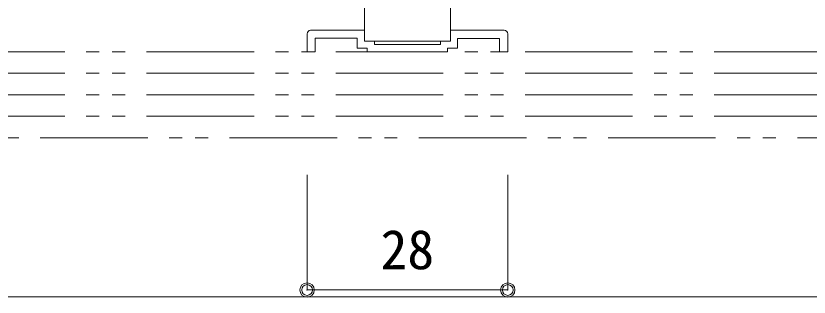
# Model space of a CAD drawing. Units: millimetres on the paper, enlarged 5 times, with parts at other scales. Extents: x -992 to 1008, y -685 to 700.
# Drawn here: x -222.6 to -38.2, y -26.3 to 39.2 of the extents above; entities that cross this region are included whole.
import ezdxf
from ezdxf.enums import TextEntityAlignment as Align

# ---------------------------------------------------------------- set-up
doc = ezdxf.new("R2010")
doc.units = ezdxf.units.MM
doc.header["$LTSCALE"] = 5
doc.header["$PDMODE"] = 32
doc.header["$PDSIZE"] = 2.5
doc.linetypes.add('DOUBLE_CHAIN1', pattern=[8.8, 5, -1, 0.6, -0.6, 0.6, -1])
for name, color, linetype, lineweight in [('1-0_H-SYM', 7, 'Continuous', 20), ('1-1_0', 7, 'Continuous', 20), ('2-0_18', 7, 'Continuous', 18)]:
    doc.layers.add(name, color=color, linetype=linetype, lineweight=lineweight)
doc.styles.add('ＭＳ ゴシック', font='')
doc.styles.get('ＭＳ ゴシック').set_extended_font_data('MS Gothic')

msp = doc.modelspace()

# ---------------------------------------------------------------- linework, layer by layer
at = {"layer": '1-0_H-SYM'}
msp.add_lwpolyline([(197.5, -26.25), (-967.5, -26.25), (-967.5, 675)], dxfattribs=at)
at = {"layer": '1-1_0'}
msp.add_lwpolyline([(197.5, -26.25), (-967.5, -26.25), (-967.5, 675)], dxfattribs=at)
at = {"layer": '2-0_18'}
for p, q in [((-141.57, 44.961), (-141.57, 33.294)), ((-121.57, 44.961), (-121.57, 33.294)), ((-154.07, 35.794), (-141.57, 35.794)), ((-109.07, 35.794), (-121.57, 35.794)), ((-154.903, 34.961), (-154.903, 30.794)), ((-141.57, 33.294), (-121.57, 33.294)), ((-139.237, 33.294), (-139.237, 32.461)), ((-119.903, 33.897), (-110.137, 33.897)), ((-110.137, 33.897), (-110.137, 30.794)), ((-108.237, 34.961), (-108.237, 30.794)), ((-154.903, 30.794), (-153.003, 30.794)), ((-139.237, 30.794), (-123.903, 30.794)), ((-110.137, 30.794), (-108.237, 30.794))]:
    msp.add_line(p, q, dxfattribs=at)
at = {"layer": '2-0_18', "linetype": 'DOUBLE_CHAIN1'}
for p, q in [((-324.227, 30.794), (28.075, 30.794)), ((-324.227, 25.794), (28.075, 25.794)), ((-324.227, 20.794), (28.075, 20.794)), ((-324.227, 15.794), (28.075, 15.794)), ((28.075, 10.794), (-324.227, 10.794))]:
    msp.add_line(p, q, dxfattribs=at)
at = {"layer": '2-0_18', "color": 4}
for p, q in [((-154.903, -24.627), (-154.903, 2.185)), ((-108.237, -24.627), (-108.237, 2.185)), ((-154.903, -24.627), (-108.237, -24.627))]:
    msp.add_line(p, q, dxfattribs=at)
at = {"layer": '2-0_18'}
for points in [[(-143.237, 33.984), (-153.003, 33.984), (-153.003, 30.794)], [(-143.237, 33.984), (-143.237, 31.628), (-140.903, 31.628), (-140.903, 30.794), (-139.237, 30.794)], [(-123.903, 33.294), (-123.903, 32.461), (-139.237, 32.461)], [(-119.903, 33.897), (-119.903, 31.628), (-122.237, 31.628), (-122.237, 30.794), (-123.903, 30.794)]]:
    msp.add_lwpolyline(points, dxfattribs=at)
at = {"layer": '2-0_18', "color": 4}
for centre in [(-154.903, -24.627), (-108.237, -24.627)]:
    msp.add_circle(centre, 1.667, dxfattribs=at)
at = {"layer": '2-0_18'}
for centre, start, end in [((-154.07, 34.961), 90, 180), ((-109.07, 34.961), 0, 90)]:
    msp.add_arc(centre, 0.833, start, end, dxfattribs=at)
at = {"layer": '2-0_18', "color": 5}
for p in [(-154.903, -24.627), (-108.237, -24.627)]:
    msp.add_point(p, dxfattribs=at)
at = {"layer": '2-0_18', "color": 4}
for p in [(-154.903, -24.627), (-108.237, -24.627)]:
    msp.add_point(p, dxfattribs=at)

# ---------------------------------------------------------------- texts
at = {"layer": '2-0_18', "style": 'ＭＳ ゴシック'}
msp.add_text('28', height=9.164, dxfattribs=at).set_placement((-137.82, -22.543), align=Align.BOTTOM_LEFT)

doc.saveas('drawing.dxf')
